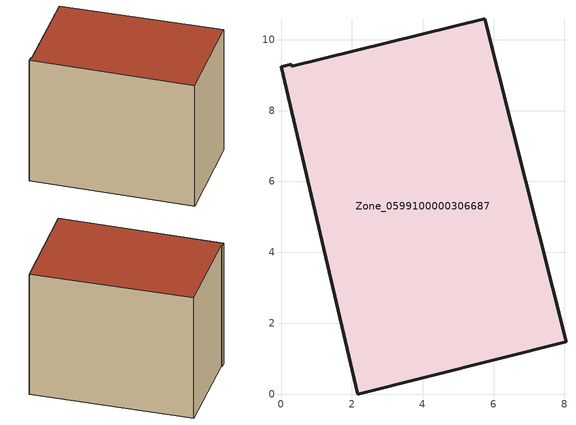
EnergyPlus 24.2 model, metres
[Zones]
Zone_0599100000306687
 floor ground (C_G): 0,9.24 0.28,9.31 0.3,9.25 5.76,10.59 8.04,1.48 2.16,0 z0
 wall outside (C_F): 2.16,0 8.04,1.48 5.76,10.59 0.3,9.25 0.28,9.31 0,9.24 2.16,0 z0:7.8
 roof outside (C_R): 0.28,9.31 0,9.24 2.16,0 8.04,1.48 5.76,10.59 0.3,9.25 z7.8
[BUILDING]
Pand.0599100000306687: North Axis=0; Terrain=City; Loads Convergence Tolerance Value=0.04; Temperature Convergence Tolerance Value=0.4; Solar Distribution=FullExterior; Maximum Number of Warmup Days=25; Minimum Number of Warmup Days=1
[Site:Location]
Rotterdam.The.Hague.AP_ZH_NLD Design_Conditions: Latitude=51.96; Longitude=4.45; Time Zone=1; Elevation=-4.5
[SITE:GROUNDTEMPERATURE:BUILDINGSURFACE]
18, 18, 18, 18, 18, 18, 18, 18, 18, 18, 18, 18
[MATERIAL] Thermal Absorptance=0.9; Solar Absorptance=0.7; Visible Absorptance=0.7
Name | Roughness | Thickness | Conductivity | Density | Specific Heat
G.TC.1975-1991 | MediumSmooth | 0.15 | 0.288461 | 540 | 1210
F.TC.1975-1991 | Rough | 0.3 | 0.230769 | 1920 | 840
R.TC.1975-1991 | MediumRough | 0.2 | 0.153846 | 1500 | 1000
[CONSTRUCTION]
C_G: G.TC.1975-1991
C_F: F.TC.1975-1991
C_R: R.TC.1975-1991
[ZONE]
Zone_0599100000306687: Type=1; Multiplier=1; Ceiling Height=Autocalculate; Volume=Autocalculate; Floor Area=autocalculate; Part of Total Floor Area=Yes
[ZONEINFILTRATION:DESIGNFLOWRATE]
Infil_Zone_0599100000306687: Zone or ZoneList or Space or SpaceList=Zone_0599100000306687; Schedule=AlwaysOn; Design Flow Rate Calculation Method=Flow/Area; Flow Rate per Floor Area=0.003; Constant Term Coefficient=1; Temperature Term Coefficient=0; Velocity Term Coefficient=0; Velocity Squared Term Coefficient=0
[HVACTEMPLATE:ZONE:IDEALLOADSAIRSYSTEM]
Zone_0599100000306687: Maximum Heating Supply Air Temperature=50; Minimum Cooling Supply Air Temperature=13; Maximum Heating Supply Air Humidity Ratio=0.0156; Minimum Cooling Supply Air Humidity Ratio=0.0077; Heating Limit=NoLimit; Cooling Limit=NoLimit; Dehumidification Control Type=ConstantSensibleHeatRatio; Cooling Sensible Heat Ratio=0.7; Dehumidification Setpoint=60; Humidification Control Type=None; Humidification Setpoint=30; Outdoor Air Method=None; Outdoor Air Flow Rate per Person=0.00944; Outdoor Air Flow Rate per Zone Floor Area=0; Outdoor Air Flow Rate per Zone=0; Demand Controlled Ventilation Type=None; Outdoor Air Economizer Type=NoEconomizer; Heat Recovery Type=None; Sensible Heat Recovery Effectiveness=0.7; Latent Heat Recovery Effectiveness=0.65
[ZONECONTROL:THERMOSTAT]
ThermostatControl_Zone_0599100000306687: Zone or ZoneList=Zone_0599100000306687; Control Type Schedule=DualSetpointControlType; Control 1=Thermostat_Zone_0599100000306687; Temperature Difference Between Cutout And Setpoint=0
[THERMOSTATSETPOINT:DUALSETPOINT]
Thermostat_Zone_0599100000306687: Heating Setpoint Temperature Schedule=HeatingSetpoint_Zone_0599100000306687; Cooling Setpoint Temperature Schedule=CoolingSetpoint_Zone_0599100000306687
[SCHEDULE:COMPACT]
HeatingSetpoint_Zone_0599100000306687: Through: 12/31, For: AllDays, Until: 24:00, 21
CoolingSetpoint_Zone_0599100000306687: Through: 12/31, For: AllDays, Until: 24:00, 24
DualSetpointControlType: Through: 12/31, For: AllDays, Until: 24:00, 4
AlwaysOn: Through: 12/31, For: AllDays, Until: 24:00, 1
